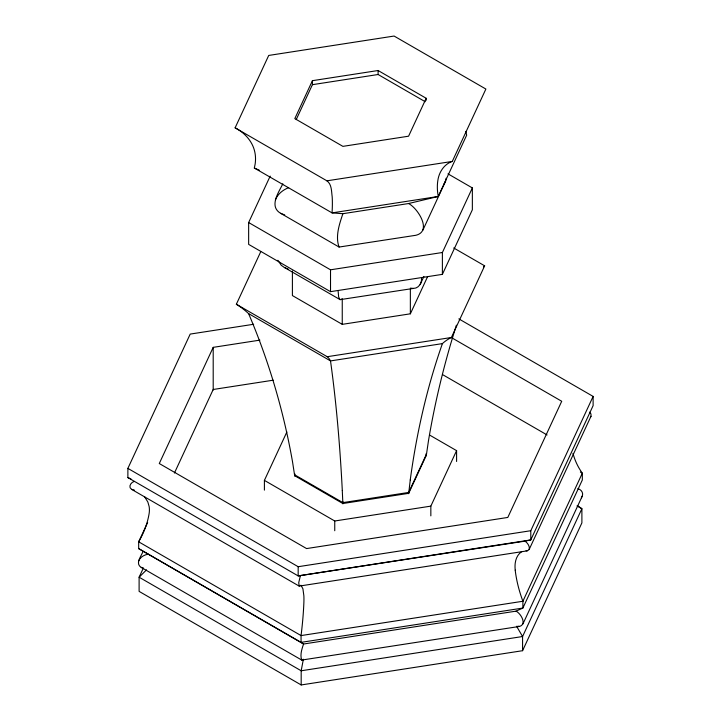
<?xml version="1.0" encoding="UTF-8"?>
<svg xmlns="http://www.w3.org/2000/svg" width="721" height="721" viewBox="0 0 721 721"><rect width="100%" height="100%" fill="white"/><g stroke="black" fill="none" stroke-linecap="round" stroke-linejoin="round"><path stroke-width="1.08" d="M421.578 278.486C421.83 283.263 418.631 288.355 413.475 288.418L340.105 299.648L284.371 267.473L281.28 265.31L277.9 260.299M410.267 479.952L408.69 493.335L342.863 503.519L294.673 475.698L292.519 461.737A1072.758 846.066 -24.9 0 0 248.61 313.653A112.242 88.521 -24.9 0 0 236.353 304.244L260.723 251.746M282.83 183.81C278.766 192.237 268.717 206.386 280.595 213.281L339.086 247.051L415.945 235.271C432.42 231.144 417.82 208.207 408.582 203.538L342.899 213.695L332.057 212.893L254.333 168.029L255.153 163.991A49.479 39.024 -24.9 0 0 254.855 152.221C252.683 141.478 244.689 132.745 235.118 127.833L268.717 55.445L394.099 36.05L485.882 89.043L452.283 161.432C444.082 164.136 438.972 172.265 437.836 180.529A49.479 28.57 60 0 0 437.62 192.219L438.215 196.472L408.582 203.529M134.358 481.403C130.997 482.106 127.797 487.099 131.601 489.361L299.17 586.101L527.132 550.871C531.936 549.465 527.925 542.643 524.879 541.165L298.17 575.908L127.878 477.59L127.878 468.389L190.209 334.084L253.648 324.27M142.911 551.763C141.163 556.252 134.953 563.588 141.172 567.373L301.729 660.066L519.589 626.423C527.15 624.206 520.841 613.472 516.047 611.147L303.568 644.015L138.675 548.618L138.675 541.822L147.634 522.509M408.69 493.335L426.327 455.33L428.481 440.702A1072.758 846.066 -24.9 0 1 456.384 325.198M422.812 230.287L445.614 181.142L446.128 178.204M529.232 549.348L590.986 416.278L590.986 413.944L589.399 412.169M522.896 624.025L582.334 495.949C583.577 492.677 581.027 489.361 577.827 488.676M303.37 659.246L301.18 670.773L301.18 684.95L522.572 650.702L581.892 522.887L581.892 508.711L577.431 505.682M342.899 213.695C339.402 224.051 335.121 236.452 339.086 247.051M300.333 575.899L298.737 582.667L299.17 586.101M312.418 80.68L294.817 118.604L342.899 146.363L408.582 136.197L426.183 98.281L378.101 70.514L312.418 80.68L312.418 84.672L296.205 119.596M447.984 173.851L472.354 187.929L472.354 209.775L442.388 274.359L330.524 291.663L248.646 244.383L248.646 222.537L270.186 176.113M259.893 340.132L213.2 347.351L159.278 463.531L306.587 548.573L507.8 517.444L561.722 401.273L451.49 337.626M174.419 473.048L213.2 389.484L273.232 380.192M143.353 568.076L139.108 577.206L139.108 591.382L301.18 684.95M264.409 490.127L264.409 480.384L286.877 431.96M420.181 284.471L423.903 276.458M292.402 271.024L292.402 295.565L342.25 324.351L410.357 313.815L427.661 276.513M442.388 274.359L442.388 252.503L472.354 187.929M248.646 313.635L330.524 360.915L442.388 343.611A112.242 64.8 60 0 1 451.382 337.509L484.647 265.824L453.707 247.97M426.327 454.437L408.69 492.443L342.863 502.627L294.673 474.806M430.843 515.875L430.843 506.133L456.591 450.652L429.617 435.069M524.879 541.165L530.791 539.921L530.791 530.719L593.122 396.415L458.835 318.88M516.047 611.147L522.887 608.055L522.887 601.26L582.325 473.192A96.677 76.246 -24.9 0 1 572.97 453.32M275.386 199.852C277.702 194.048 282.902 189.884 288.643 187.685M138.666 560.911C140.198 557.108 144.137 554.9 148.021 554.215M443.604 185.009L445.614 181.142M590.373 417.459L590.986 416.278M581.369 497.805L582.334 495.949M302.27 660.039L302.892 659.4M146.534 569.86L139.108 577.206L301.18 670.773L522.572 636.526L581.892 508.711L577.034 505.908M341.105 299.612L342.25 298.683L342.25 324.351M521.616 551.709C517.804 554.206 515.785 558.667 515.236 563.083A31.363 18.106 60 0 0 515.236 570.158M312.418 84.672L378.101 74.506L425.219 101.715M235.118 127.833L326.901 180.827L452.283 161.432M248.646 222.537L330.524 269.807L442.388 252.503M236.353 304.235L327.235 356.706L451.382 337.5M264.409 480.384L334.751 520.995L430.843 506.133M127.878 468.389L298.17 566.706L530.791 530.719M522.887 601.26L301.063 635.58L138.675 541.822M410.357 288.148L413.475 288.418M134.358 490.1L131.601 489.361M526.042 550.691L527.132 550.871M517.885 626.143L519.589 626.423M280.595 213.281L284.759 214.975M141.172 567.373L143.173 568.184M284.371 267.473L288.13 269.023M127.878 477.59L130.907 478.87M254.333 168.029L259.398 170.264M442.703 374.686L547.086 434.952M580.378 472.066L582.325 473.192L582.325 479.979L522.887 608.055L301.063 642.366L138.675 548.618M326.901 180.827C331.867 184.279 331.417 191.498 332.192 196.869A49.479 10.454 -81.2 0 1 332.273 208.522L332.057 212.893L438.215 196.472L466.667 135.178L465.847 131.402M300.954 585.218L302.91 588.778L303.865 595.78A31.363 6.624 -81.2 0 1 303.865 602.864A96.677 20.431 -81.2 0 1 301.054 635.58L301.063 642.366L303.568 644.015C301.883 648.999 299.819 654.974 301.729 660.066M340.105 299.648L338.654 297.079L338.149 291.392M144.56 496.697L147.841 502.005L149.121 506.439A31.363 24.73 -24.9 0 1 149.13 513.523A96.677 76.246 -24.9 0 1 138.648 541.813M516.587 626.261L522.572 636.526L522.572 650.702M342.286 490.469L342.863 503.519M593.122 396.415L593.122 405.617L530.791 539.921L298.17 575.908L298.17 566.706M456.591 450.652L456.591 461.476M426.183 98.281L426.183 100.273M426.183 453.527L426.183 455.78M410.357 289.265L410.357 313.815M408.582 491.452L408.582 493.705M378.101 70.514L378.101 74.506M342.899 501.609L342.899 503.862M334.751 520.995L334.751 530.737M330.524 269.807L330.524 291.663M294.817 473.85L294.817 476.103M213.2 347.351L213.2 390.052M522.905 601.26A96.677 55.814 60 0 1 515.209 570.149M342.295 490.442A1072.758 226.7 -81.2 0 0 330.515 360.942A112.242 23.721 -81.2 0 0 327.235 356.715M410.24 479.934A1072.758 619.357 60 0 1 442.406 343.629M483.53 266.887A112.242 88.521 -24.9 0 1 484.647 265.833"/></g></svg>
